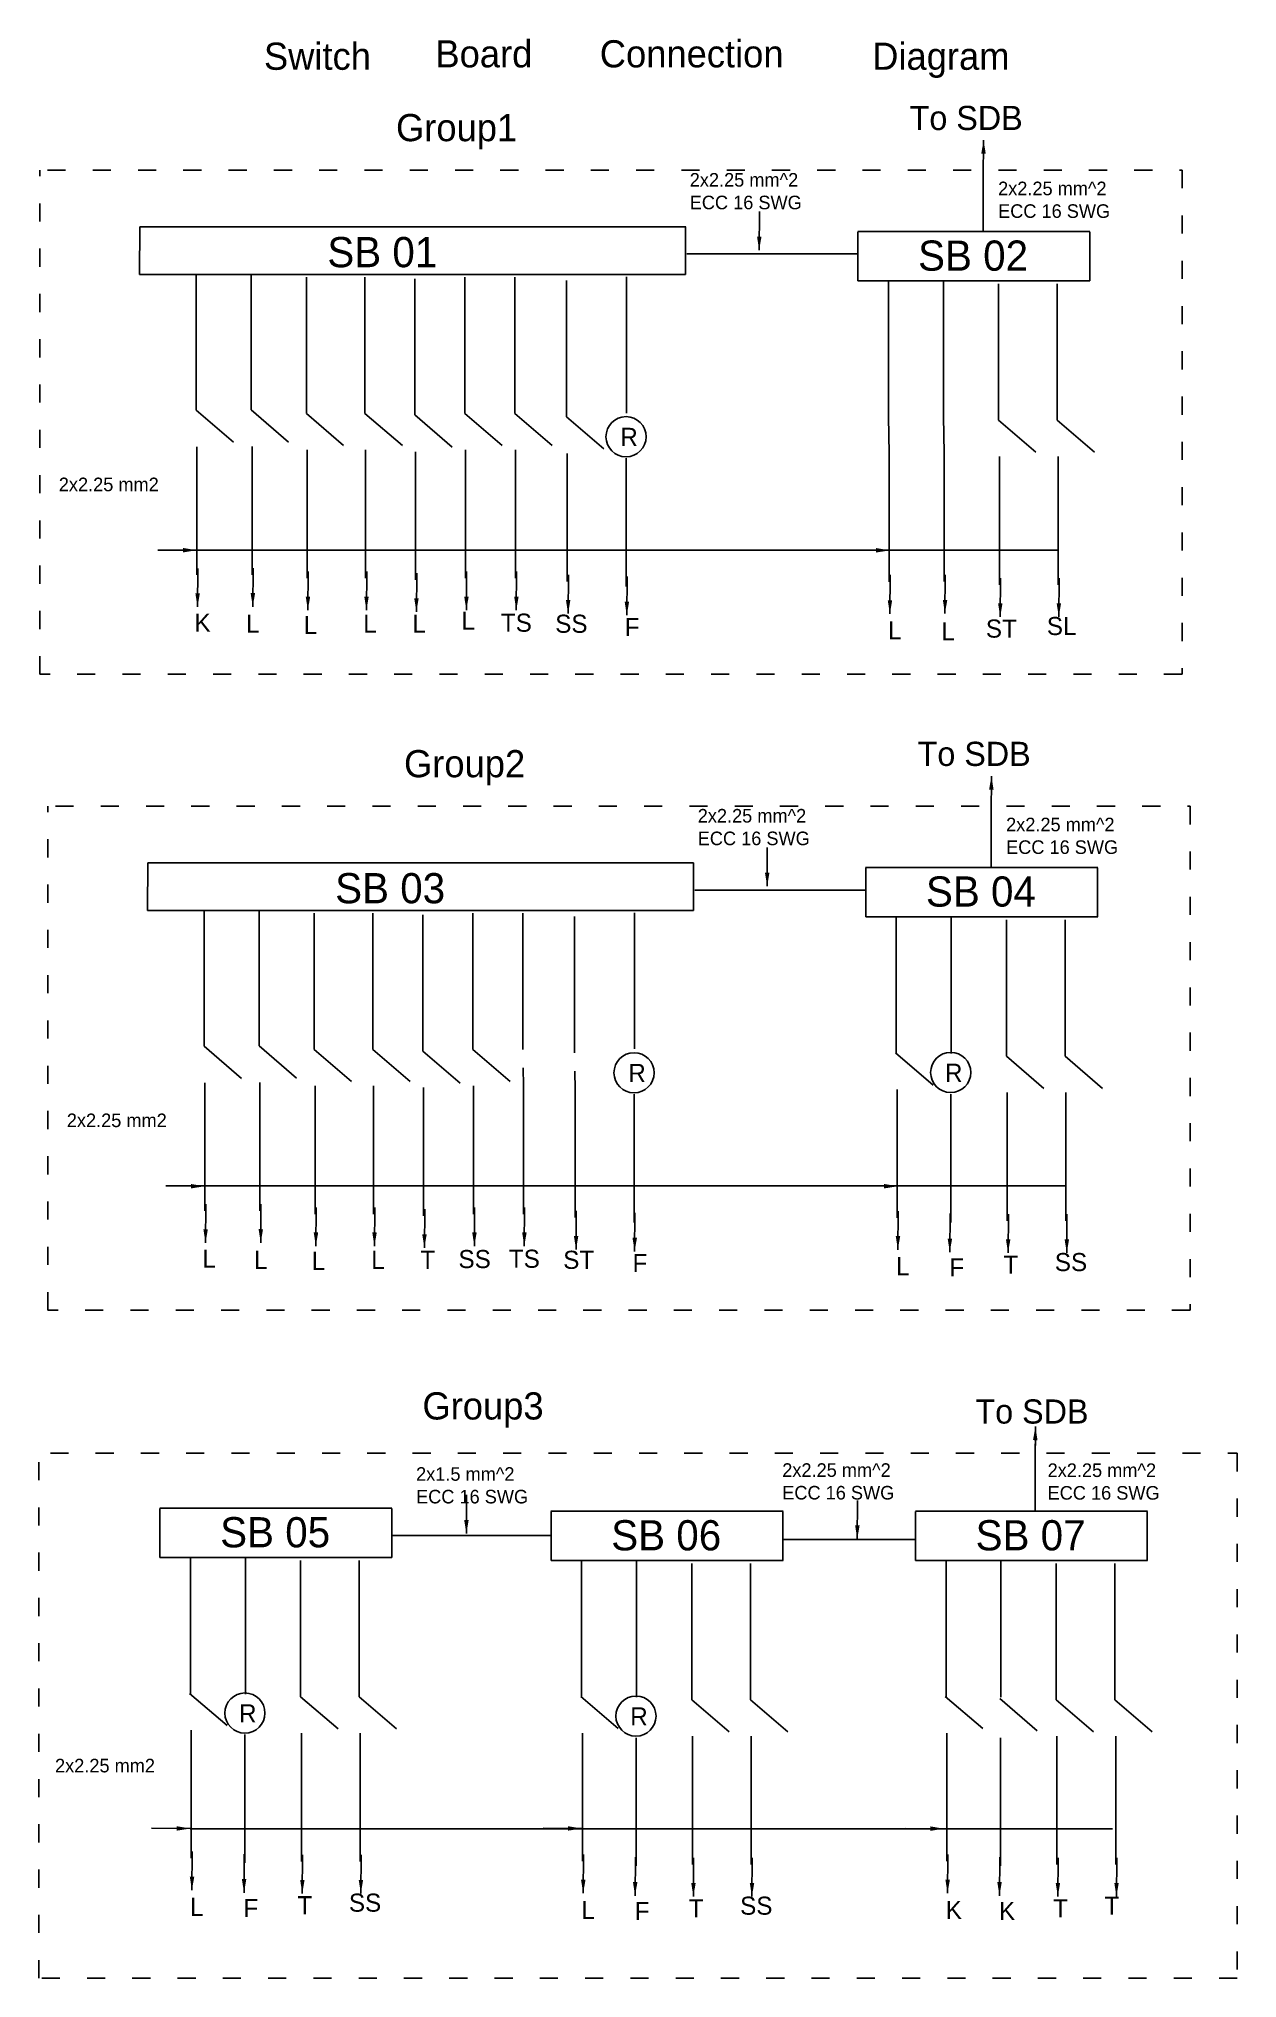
# Model space of a CAD drawing. Header units: inches. Extents: x 72 to 866, y -107 to 1178.
import ezdxf

# ---------------------------------------------------------------- set-up
doc = ezdxf.new("R2010")
doc.units = ezdxf.units.IN
doc.header["$MEASUREMENT"] = 0
doc.linetypes.add('ACAD_ISO03W100', pattern=[30, 12, -18])
doc.dimstyles.get("Standard").update_dxf_attribs({"dimtxt": 0.18, "dimasz": 0.18, "dimexe": 0.18, "dimexo": 0.0625, "dimgap": 0.09, "dimtad": 0, "dimtih": 1, "dimtoh": 1, "dimdec": 4, "dimzin": 0, "dimdsep": 46, "dimtxsty": 'Standard', "dimcen": 0.09, "dimadec": 0, "dimazin": 0, "dimtfac": 1, "dimtdec": 4, "dimtofl": 0, "dimtmove": 0, "dimatfit": 3, "dimfxl": 1, "dimtolj": 1, "dimtzin": 0, "dimarcsym": 0})

msp = doc.modelspace()

# ---------------------------------------------------------------- linework, layer by layer
for p, q in [((697.9, 1094.6), (697.9, 1050.7)), ((138.8, 1022), (139.1, 1053.5)), ((139.1, 1053.5), (500.8, 1053.5)), ((500.5, 1022), (500.5, 1053.5)), ((614.7, 1050.5), (768.5, 1050.5)), ((614.7, 1017.7), (614.7, 1050.2)), ((768.4, 1017.7), (768.4, 1050.2)), ((501.4, 1035.6), (615, 1035.6)), ((138.8, 1022), (500.5, 1022)), ((176.3, 1022.3), (176.3, 932.1)), ((212.8, 1022.5), (212.8, 932.3)), ((249.4, 1020.2), (249.4, 930)), ((288.2, 1020.2), (288.2, 930)), ((321.3, 1019.1), (321.3, 928.9)), ((354.4, 1020.2), (354.4, 930)), ((387.5, 1020.2), (387.5, 930)), ((421.7, 1017.9), (421.7, 927.7)), ((461.6, 1020.4), (461.6, 930.2)), ((614.7, 1017.7), (768.5, 1017.7)), ((635, 1017.8), (635, 927.6)), ((671.5, 1018), (671.5, 927.8)), ((708, 1015.7), (708, 925.5)), ((746.8, 1015.7), (746.8, 925.5)), ((176.3, 932.1), (201.1, 910.8)), ((212.8, 932.3), (237.6, 910.9)), ((249.4, 930), (274.1, 908.7)), ((288.2, 930), (313, 908.7)), ((321.3, 928.9), (346.1, 907.5)), ((354.4, 930), (379.2, 908.7)), ((387.5, 930), (412.3, 908.7)), ((421.7, 927.7), (446.5, 906.4)), ((635.5, 903.4), (635, 927.6)), ((672, 903.6), (671.5, 927.8)), ((708, 925.5), (732.8, 904.2)), ((746.8, 925.5), (771.6, 904.2)), ((176.8, 907.9), (176.8, 822.9)), ((213.4, 908.1), (213.4, 823.1)), ((249.9, 905.8), (249.9, 820.8)), ((288.7, 905.8), (288.7, 820.8)), ((321.8, 904.6), (321.8, 819.7)), ((354.9, 905.8), (354.9, 820.8)), ((388, 905.8), (388, 820.8)), ((422.3, 903.5), (422.3, 818.5)), ((461.3, 900.2), (461.3, 815.2)), ((635.5, 903.4), (635.5, 818.4)), ((672, 903.6), (672, 818.6)), ((708.6, 901.3), (708.6, 816.3)), ((747.4, 901.3), (747.4, 816.3)), ((151.1, 839.4), (747.2, 839.4)), ((703.2, 673.3), (703.2, 629.3)), ((144.1, 600.7), (144.3, 632.2)), ((144.3, 632.2), (506, 632.2)), ((505.8, 600.7), (505.8, 632.2)), ((619.9, 629.1), (773.8, 629.1)), ((620, 596.4), (620, 628.9)), ((773.6, 596.4), (773.6, 628.9)), ((506.7, 614.2), (620.2, 614.2)), ((144.1, 600.7), (505.8, 600.7)), ((181.6, 601), (181.6, 510.7)), ((218.1, 601.1), (218.1, 510.9)), ((254.6, 598.9), (254.6, 508.6)), ((293.5, 598.9), (293.5, 508.6)), ((326.6, 597.7), (326.6, 507.5)), ((359.7, 598.9), (359.7, 508.6)), ((392.8, 598.9), (392.8, 508.6)), ((427, 596.6), (427, 506.4)), ((466.9, 599.1), (466.9, 508.9)), ((620, 596.4), (773.8, 596.4)), ((640.2, 596.5), (640.2, 506.3)), ((676.7, 596.1), (676.7, 505.9)), ((713.3, 594.4), (713.3, 504.2)), ((752.1, 594.4), (752.1, 504.2)), ((181.6, 510.7), (206.4, 489.4)), ((218.1, 510.9), (242.9, 489.6)), ((254.6, 508.6), (279.4, 487.3)), ((293.5, 508.6), (318.2, 487.3)), ((326.6, 507.5), (351.3, 486.2)), ((359.7, 508.6), (384.4, 487.3)), ((639.8, 506.3), (664.6, 485)), ((713.3, 504.2), (738.1, 482.8)), ((752.1, 504.2), (776.9, 482.8)), ((182.1, 486.5), (182.1, 401.6)), ((218.6, 486.7), (218.6, 401.7)), ((255.2, 484.4), (255.2, 399.5)), ((294, 484.4), (294, 399.5)), ((327.1, 483.3), (327.1, 398.3)), ((360.2, 484.4), (360.2, 399.5)), ((393.3, 484.4), (393.3, 399.5)), ((427.5, 482.1), (427.5, 397.2)), ((466.6, 478.9), (466.6, 393.9)), ((640.8, 482.1), (640.8, 397.1)), ((676.4, 479), (676.4, 394)), ((713.8, 480), (713.8, 395)), ((752.6, 480), (752.6, 395)), ((156.3, 418.1), (752.5, 418.1)), ((732.3, 247.2), (732.3, 203.2)), ((152.3, 204.7), (306.1, 204.7)), ((152.3, 172), (152.3, 204.5)), ((306, 172), (306, 204.5)), ((411.4, 202.7), (565.3, 202.7)), ((411.5, 170), (411.5, 202.5)), ((565.1, 170), (565.1, 202.5)), ((652.9, 202.7), (806.7, 202.7)), ((652.9, 170), (652.9, 202.5)), ((806.5, 170), (806.5, 202.5)), ((305.8, 186.6), (411.8, 186.6)), ((564.9, 183.9), (652.5, 183.9)), ((152.3, 172), (306.1, 172)), ((172.6, 172.1), (172.6, 81.8)), ((209, 171.7), (209, 81.5)), ((245.6, 170), (245.6, 79.7)), ((284.4, 170), (284.4, 79.7)), ((411.5, 170), (565.3, 170)), ((431.7, 170.1), (431.7, 79.8)), ((468.2, 169.7), (468.2, 79.5)), ((504.8, 168), (504.8, 77.7)), ((543.6, 168), (543.6, 77.7)), ((652.9, 170), (806.7, 170)), ((673.2, 170.1), (673.2, 79.8)), ((709.6, 169.7), (709.6, 79.5)), ((746.2, 168), (746.2, 77.7)), ((785, 168), (785, 77.7)), ((172.1, 81.9), (196.9, 60.6)), ((245.6, 79.7), (270.4, 58.4)), ((284.4, 79.7), (309.2, 58.4)), ((431.3, 79.9), (456.1, 58.6)), ((504.8, 77.7), (529.6, 56.4)), ((543.6, 77.7), (568.4, 56.4)), ((672.7, 79.9), (697.5, 58.6)), ((708.8, 78.5), (733.6, 57.2)), ((746.2, 77.7), (771, 56.4)), ((785, 77.7), (809.8, 56.4)), ((173.1, 57.6), (173.1, -27.3)), ((208.7, 54.6), (208.7, -30.4)), ((246.2, 55.5), (246.2, -29.4)), ((285, 55.5), (285, -29.4)), ((432.3, 55.6), (432.3, -29.3)), ((467.9, 52.6), (467.9, -32.4)), ((505.3, 53.5), (505.3, -31.4)), ((544.1, 53.5), (544.1, -31.4)), ((673.7, 55.6), (673.7, -29.3)), ((709.3, 52.6), (709.3, -32.4)), ((746.7, 53.5), (746.7, -31.4)), ((785.6, 53.5), (785.6, -31.4)), ((172.4, -7.8), (783.5, -7.8))]:
    msp.add_line(p, q)
at = {"linetype": 'ACAD_ISO03W100'}
for p, q in [((72.9, 757.1), (72.9, 1091.1)), ((77.9, 1091.1), (829.6, 1091.1)), ((829.6, 1091.1), (829.6, 757.1)), ((829.6, 757.1), (72.9, 757.1)), ((78.2, 335.8), (78.2, 669.7)), ((83.2, 669.7), (834.9, 669.7)), ((834.9, 669.7), (834.9, 335.8)), ((393.3, 484.4), (392.8, 508.6)), ((427.5, 482.1), (427, 506.4)), ((834.9, 335.8), (78.2, 335.8)), ((72.1, -106.8), (72.1, 243)), ((79.8, 241), (866.1, 241)), ((866.1, 241), (866.1, -106.8)), ((866.1, -106.8), (72.1, -106.8))]:
    msp.add_line(p, q, dxfattribs=at)
for centre in [(461.2, 914.5), (466.5, 493.1), (676.3, 493.3), (208.7, 68.9), (467.8, 66.9)]:
    msp.add_circle(centre, 13.3)

# ---------------------------------------------------------------- texts
at = {"attachment_point": 1}
for s, insert, char_height, width in [('Switch', (221.3, 1175.6), 18, 100.05), ('Board', (334.9, 1177.2), 18, 100.05), ('Connection', (443.8, 1177.2), 18, 100.05), ('Diagram', (624.3, 1175.6), 18, 100.05), ('To SDB', (649.1, 1133.7), 16, 100.05), ('Group1', (308.8, 1128.3), 18, 100.05), ('2x2.25 mm^ 2\\PECC 16 SWG', (503.4, 1089.2), 9, 100.05), ('2x2.25 mm^ 2\\PECC 16 SWG', (707.7, 1083.5), 9, 100.05), ('SB 01', (263.3, 1046.8), 20, 100.05), ('SB 02', (654.7, 1044.5), 20, 100.05), ('R', (457.4, 920.4), 12, 13.698), ('2x2.25 mm2', (85.4, 887.4), 9, 100.05), ('K', (175.3, 797.3), 12, 13.698), ('L', (352.2, 798.7), 12, 13.698), ('TS', (378.3, 797.3), 12, 13.698), ('SS', (414.3, 796.6), 12, 13.698), ('L', (209.4, 796.6), 12, 13.698), ('L', (247.6, 795.8), 12, 13.698), ('L', (287.1, 796.6), 12, 13.698), ('L', (319.7, 796.6), 12, 13.698), ('F', (460.3, 794.4), 12, 13.698), ('L', (634.8, 792.3), 12, 13.698), ('L', (670.1, 791.6), 12, 13.698), ('ST', (699.6, 793.4), 12, 13.698), ('SL', (740, 795.1), 12, 13.698), ('Group2', (314.1, 706.9), 18, 100.05), ('To SDB', (654.4, 712.4), 16, 100.05), ('2x2.25 mm^ 2\\PECC 16 SWG', (508.7, 667.9), 9, 100.05), ('2x2.25 mm^ 2\\PECC 16 SWG', (713, 662.1), 9, 100.05), ('SB 03', (268.5, 625.4), 20, 100.05), ('SB 04', (659.9, 623.2), 20, 100.05), ('R', (462.7, 499), 12, 13.698), ('R', (672.5, 499.1), 12, 13.698), ('2x2.25 mm2', (90.7, 466.1), 9, 100.05), ('L', (180.5, 375.9), 12, 13.698), ('L', (214.7, 375.2), 12, 13.698), ('L', (252.9, 374.5), 12, 13.698), ('L', (292.4, 375.2), 12, 13.698), ('T', (324.9, 375.2), 12, 13.698), ('SS', (350.2, 375.7), 12, 13.698), ('TS', (383.6, 375.9), 12, 13.698), ('ST', (419.6, 375.2), 12, 13.698), ('F', (465.5, 373.1), 12, 13.698), ('SS', (745.3, 373.7), 12, 13.698), ('L', (640.1, 371), 12, 13.698), ('F', (675.4, 370.2), 12, 13.698), ('T', (711.2, 372), 12, 13.698), ('Group3', (326.3, 281.4), 18, 100.05), ('To SDB', (692.7, 276.7), 16, 100.05), ('2x1.5 mm^ 2\\PECC 16 SWG', (322.1, 231.8), 9, 100.05), ('2x2.25 mm^ 2\\PECC 16 SWG', (564.7, 234.4), 9, 100.05), ('2x2.25 mm^ 2\\PECC 16 SWG', (740.5, 234.3), 9, 100.05), ('SB 05', (192.3, 198.7), 20, 100.05), ('SB 06', (451.4, 196.7), 20, 100.05), ('SB 07', (692.8, 196.7), 20, 100.05), ('R', (204.8, 74.7), 12, 13.698), ('R', (464, 72.7), 12, 13.698), ('2x2.25 mm2', (82.9, 38.6), 9, 100.05), ('SS', (277.6, -50.7), 12, 13.698), ('L', (172.4, -53.5), 12, 13.698), ('F', (207.7, -54.2), 12, 13.698), ('T', (243.5, -52.4), 12, 13.698), ('L', (431.6, -55.5), 12, 13.698), ('F', (466.9, -56.2), 12, 13.698), ('T', (502.7, -54.4), 12, 13.698), ('SS', (536.8, -52.7), 12, 13.698), ('K', (673, -55.5), 12, 13.698), ('K', (708.3, -56.2), 12, 13.698), ('T', (744.1, -54.4), 12, 13.698), ('T', (778.2, -52.7), 12, 13.698)]:
    msp.add_mtext(s, dxfattribs=dict(at, insert=insert, char_height=char_height, width=width))

# ---------------------------------------------------------------- leaders
for points in [[(698.1, 1111), (697.9, 1085.4)], [(549.4, 1038.1), (549.6, 1063.7)], [(176.7, 839.3), (151.1, 839.4)], [(635.9, 839.2), (610.3, 839.4)], [(177.3, 801.7), (177.5, 827.3)], [(213.9, 801.9), (214.1, 827.5)], [(250.4, 799.6), (250.6, 825.2)], [(289.2, 799.6), (289.4, 825.2)], [(322.3, 798.5), (322.5, 824.1)], [(355.4, 799.6), (355.6, 825.2)], [(388.5, 799.6), (388.7, 825.2)], [(422.8, 797.3), (423, 822.9)], [(636, 797.2), (636.2, 822.9)], [(672.5, 797.4), (672.7, 823)], [(461.7, 796.2), (461.9, 821.8)], [(709.1, 795.2), (709.3, 820.8)], [(747.9, 795.2), (748.1, 820.8)], [(703.3, 689.7), (703.1, 664.1)], [(554.7, 616.7), (554.8, 642.3)], [(181.9, 417.9), (156.3, 418.1)], [(641.2, 417.9), (615.6, 418.1)], [(182.6, 380.4), (182.8, 406)], [(219.2, 380.5), (219.3, 406.1)], [(255.7, 378.3), (255.9, 403.9)], [(294.5, 378.3), (294.7, 403.9)], [(327.6, 377.1), (327.8, 402.7)], [(360.7, 378.3), (360.9, 403.9)], [(393.8, 378.3), (394, 403.9)], [(428.1, 376), (428.2, 401.6)], [(466.9, 374.8), (467.1, 400.4)], [(641.3, 375.9), (641.5, 401.5)], [(675.7, 374.3), (675.9, 399.9)], [(714.3, 373.8), (714.5, 399.4)], [(753.2, 373.8), (753.3, 399.4)], [(732.4, 258.7), (732.2, 233.1)], [(355.4, 187.8), (355.6, 213.4)], [(614.4, 184.2), (614.6, 209.8)], [(172.5, -7.6), (146.9, -7.4)], [(431.8, -7.6), (406.2, -7.4)], [(671.8, -7.7), (646.2, -7.6)], [(173.6, -48.5), (173.8, -22.9)], [(208.1, -50.1), (208.3, -24.5)], [(246.7, -50.6), (246.9, -25)], [(285.5, -50.6), (285.7, -25)], [(432.8, -50.5), (433, -24.9)], [(674.2, -50.5), (674.4, -24.9)], [(467.2, -52.1), (467.4, -26.5)], [(505.8, -52.6), (506, -27)], [(544.6, -52.6), (544.8, -27)], [(708.6, -52.1), (708.8, -26.5)], [(747.3, -52.6), (747.4, -27)], [(786.1, -52.6), (786.3, -27)]]:
    msp.add_leader(points, dimstyle='Standard', override={"dimasz": 9, "dimgap": 0.09, "dimtad": 0})

doc.saveas('drawing.dxf')
